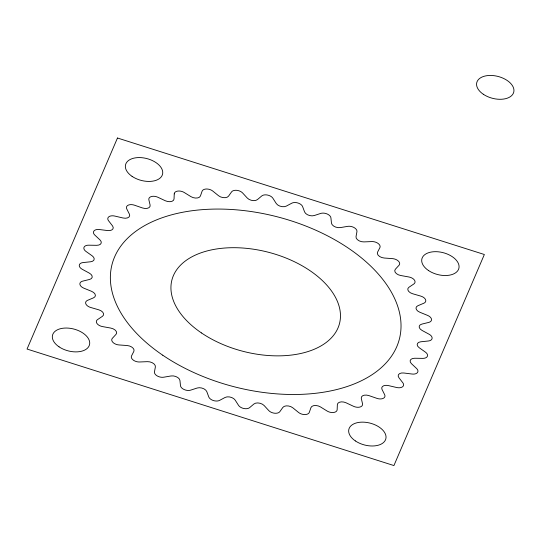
<?xml version="1.0" encoding="UTF-8"?>
<svg xmlns="http://www.w3.org/2000/svg" width="541" height="541" viewBox="0 0 541 541"><rect width="100%" height="100%" fill="white"/><g stroke="black" fill="none" stroke-linecap="round" stroke-linejoin="round"><path stroke-width="0.81" d="M174.243 193.888L174.04 198.946A6.188 3.652 14.6 0 1 165.303 200.752L157.891 197.269A6.431 3.801 14.6 0 0 151.385 196.539A6.431 3.801 14.6 0 0 148.876 199.832L150.107 205.08A6.188 3.652 14.6 0 1 142.425 207.94L134.486 205.201A6.431 3.801 14.6 0 0 128.176 205.188A6.431 3.801 14.6 0 0 126.75 208.88L129.387 214.141A6.188 3.652 14.6 0 1 122.983 217.982L114.766 216.062A6.431 3.801 14.6 0 0 108.849 216.779A6.431 3.801 14.6 0 0 108.545 220.742L112.508 225.874A6.188 3.652 14.6 0 1 107.578 230.567L99.328 229.526A6.431 3.801 14.6 0 0 93.978 230.946A6.431 3.801 14.6 0 0 94.817 235.071L99.97 239.906A6.188 3.652 14.6 0 1 96.677 245.316L88.643 245.188A6.431 3.801 14.6 0 0 84.024 247.264A6.431 3.801 14.6 0 0 85.972 251.43L92.173 255.825A6.188 3.652 14.6 0 1 90.604 261.776L83.03 262.574A6.431 3.801 14.6 0 0 79.284 265.246A6.431 3.801 14.6 0 0 82.286 269.31L89.339 273.137A6.188 3.652 14.6 0 1 89.549 279.46L82.665 281.144A6.431 3.801 14.6 0 0 79.906 284.329A6.431 3.801 14.6 0 0 83.862 288.184L91.564 291.322A6.188 3.652 14.6 0 1 93.539 297.814L87.561 300.343A6.431 3.801 14.6 0 0 85.863 303.947A6.431 3.801 14.6 0 0 90.665 307.471L98.773 309.817A6.188 3.652 14.6 0 1 102.459 316.296L97.563 319.589A6.431 3.801 14.6 0 0 96.988 323.498A6.431 3.801 14.6 0 0 102.486 326.581L110.749 328.076A6.188 3.652 14.6 0 1 116.031 334.331L112.372 338.294A6.431 3.801 14.6 0 0 112.934 342.392A6.431 3.801 14.6 0 0 118.959 344.942L127.135 345.53A6.188 3.652 14.6 0 1 133.85 351.38L131.531 355.89A6.431 3.801 14.6 0 0 133.214 360.049A6.431 3.801 14.6 0 0 139.585 361.983L147.423 361.659A6.188 3.652 14.6 0 1 155.375 366.92L154.469 371.836A6.431 3.801 14.6 0 0 157.221 375.941A6.431 3.801 14.6 0 0 163.74 377.205L171.003 375.968A6.188 3.652 14.6 0 1 179.943 380.485L180.478 385.659A6.431 3.801 14.6 0 0 184.217 389.574A6.431 3.801 14.6 0 0 190.689 390.129L197.154 388.025A6.188 3.652 14.6 0 1 206.811 391.657L208.772 396.932A6.431 3.801 14.6 0 0 213.384 400.543A6.431 3.801 14.6 0 0 219.619 400.374L225.083 397.459A6.188 3.652 14.6 0 1 235.173 400.097L238.5 405.31A6.431 3.801 14.6 0 0 243.842 408.509A6.431 3.801 14.6 0 0 249.638 407.616L253.945 403.985A6.188 3.652 14.6 0 1 264.15 405.547L268.742 410.545A6.431 3.801 14.6 0 0 274.652 413.229A6.431 3.801 14.6 0 0 279.846 411.647L282.862 407.407A6.188 3.652 14.6 0 1 292.877 407.846L298.591 412.479A6.431 3.801 14.6 0 0 304.894 414.568A6.431 3.801 14.6 0 0 309.317 412.343L310.953 407.616A6.188 3.652 14.6 0 1 320.468 406.927L327.136 411.045A6.431 3.801 14.6 0 0 333.641 412.479A6.431 3.801 14.6 0 0 337.158 409.672L337.361 404.614A6.188 3.652 14.6 0 1 346.098 402.808L353.51 406.291A6.431 3.801 14.6 0 0 360.015 407.028A6.431 3.801 14.6 0 0 362.524 403.728L361.293 398.487A6.188 3.652 14.6 0 1 368.976 395.62L376.915 398.365A6.431 3.801 14.6 0 0 383.217 398.372A6.431 3.801 14.6 0 0 384.651 394.687L382.014 389.419A6.188 3.652 14.6 0 1 388.411 385.584L396.634 387.505A6.431 3.801 14.6 0 0 402.551 386.788A6.431 3.801 14.6 0 0 402.849 382.818L398.893 377.692A6.188 3.652 14.6 0 1 403.816 372.999L412.073 374.034A6.431 3.801 14.6 0 0 417.422 372.621A6.431 3.801 14.6 0 0 416.584 368.495L411.43 363.653A6.188 3.652 14.6 0 1 414.724 358.25L422.758 358.372A6.431 3.801 14.6 0 0 427.376 356.296A6.431 3.801 14.6 0 0 425.429 352.137L419.228 347.741A6.188 3.652 14.6 0 1 420.797 341.784L428.371 340.992A6.431 3.801 14.6 0 0 432.117 338.321A6.431 3.801 14.6 0 0 429.114 334.25L422.061 330.429A6.188 3.652 14.6 0 1 421.852 324.106L428.729 322.416A6.431 3.801 14.6 0 0 431.495 319.231A6.431 3.801 14.6 0 0 427.532 315.383L419.836 312.245A6.188 3.652 14.6 0 1 417.862 305.746L423.84 303.217A6.431 3.801 14.6 0 0 425.537 299.613A6.431 3.801 14.6 0 0 420.729 296.096L412.627 293.743A6.188 3.652 14.6 0 1 408.942 287.271L413.838 283.971A6.431 3.801 14.6 0 0 414.413 280.062A6.431 3.801 14.6 0 0 408.915 276.985L400.651 275.491A6.188 3.652 14.6 0 1 395.37 269.229L399.028 265.273A6.431 3.801 14.6 0 0 398.467 261.168A6.431 3.801 14.6 0 0 392.441 258.625L384.266 258.03A6.188 3.652 14.6 0 1 377.55 252.18L379.87 247.677A6.431 3.801 14.6 0 0 378.186 243.511A6.431 3.801 14.6 0 0 371.816 241.577L363.978 241.901A6.188 3.652 14.6 0 1 356.025 236.64L356.932 231.731A6.431 3.801 14.6 0 0 354.179 227.626A6.431 3.801 14.6 0 0 347.66 226.361L340.397 227.592A6.188 3.652 14.6 0 1 331.457 223.081L330.923 217.908A6.431 3.801 14.6 0 0 327.183 213.993A6.431 3.801 14.6 0 0 320.712 213.431L314.247 215.541A6.188 3.652 14.6 0 1 304.583 211.91L302.622 206.635A6.431 3.801 14.6 0 0 298.017 203.024A6.431 3.801 14.6 0 0 291.782 203.193L286.311 206.107A6.188 3.652 14.6 0 1 276.228 203.47L272.901 198.249A6.431 3.801 14.6 0 0 267.558 195.058A6.431 3.801 14.6 0 0 261.763 195.943L257.455 199.582A6.188 3.652 14.6 0 1 247.251 198.013L242.659 193.015A6.431 3.801 14.6 0 0 236.742 190.331A6.431 3.801 14.6 0 0 231.555 191.913L228.539 196.16A6.188 3.652 14.6 0 1 218.523 195.714L212.809 191.088A6.431 3.801 14.6 0 0 206.506 188.998A6.431 3.801 14.6 0 0 202.084 191.223L200.447 195.943A6.188 3.652 14.6 0 1 190.932 196.64L184.265 192.515A6.431 3.801 14.6 0 0 177.759 191.088A6.431 3.801 14.6 0 0 174.243 193.888M117.471 138.009L27.05 349.053L393.922 465.558L484.351 254.507L117.471 138.009M201.489 332.952A86.587 51.138 14.6 0 0 339.248 324.478A86.587 51.138 14.6 0 0 226.368 247.92A86.587 51.138 14.6 0 0 201.489 332.952M162.76 355.214A148.43 87.662 14.6 0 0 398.927 340.688A148.43 87.662 14.6 0 0 205.411 209.441A148.43 87.662 14.6 0 0 162.76 355.214M59.064 346.842A19.097 11.28 14.6 0 0 89.448 344.969A19.097 11.28 14.6 0 0 64.548 328.083A19.097 11.28 14.6 0 0 59.064 346.842M355.383 440.935A19.097 11.28 14.6 0 0 385.774 439.069A19.097 11.28 14.6 0 0 360.874 422.183A19.097 11.28 14.6 0 0 355.383 440.935M132.099 176.38A19.097 11.28 14.6 0 0 162.483 174.506A19.097 11.28 14.6 0 0 137.583 157.62A19.097 11.28 14.6 0 0 132.099 176.38M483.302 94.249A19.097 11.28 14.6 0 0 513.686 92.376A19.097 11.28 14.6 0 0 488.787 75.49A19.097 11.28 14.6 0 0 483.302 94.249M428.418 270.473A19.097 11.28 14.6 0 0 458.809 268.606A19.097 11.28 14.6 0 0 433.909 251.721A19.097 11.28 14.6 0 0 428.418 270.473"/></g></svg>
